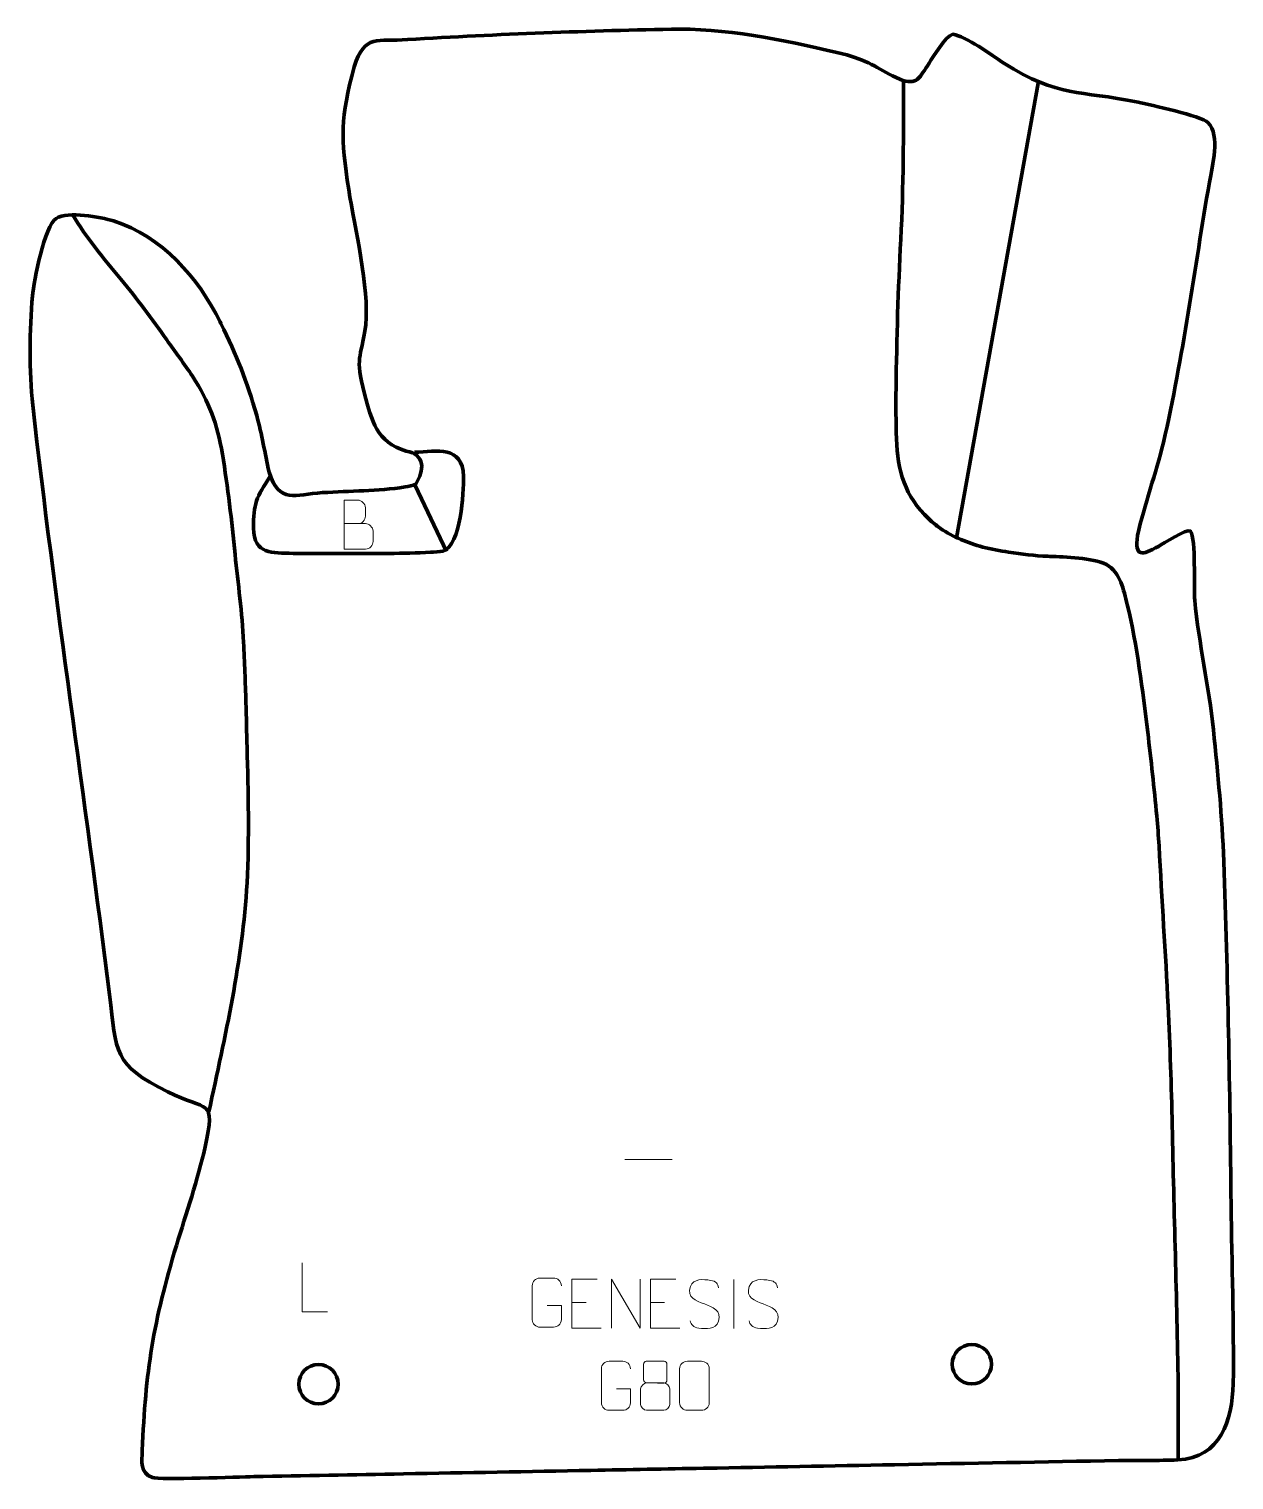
# Model space of a CAD drawing. Header units: millimetres. Extents: x 984 to 1597, y 33 to 772.
import ezdxf

# ---------------------------------------------------------------- set-up
doc = ezdxf.new("R2010")
doc.units = ezdxf.units.MM
doc.header["$MEASUREMENT"] = 0
doc.layers.add('layer 2', color=7, linetype='Continuous')
doc.layers.add('layer 3', color=7, linetype='Continuous')

msp = doc.modelspace()

# ---------------------------------------------------------------- linework, layer by layer
at = {"layer": 'layer 2', "color": 142, "lineweight": 200}
for centre in [(1463.9894, 92.2735), (1131.282, 82.1085)]:
    msp.add_ellipse(centre, major_axis=(0, 10.0224), ratio=1, dxfattribs=at)
at = {"layer": 'layer 2', "color": 142, "lineweight": 158}
for points, knots in [([(1429.21, 745.6305), (1429.1625, 718.3707), (1429.2459, 692.1475), (1427.8009, 664.8631), (1427.8009, 664.8631), (1426.4661, 639.658), (1425.7361, 614.4441), (1425.3971, 589.207), (1425.3971, 589.207), (1425.2919, 580.5934), (1425.3264, 572.014), (1425.6006, 563.4033), (1425.6006, 563.4033), (1426.1368, 547.2246), (1429.8911, 534.1435), (1442.0239, 522.6924), (1442.0239, 522.6924), (1443.9425, 520.8817), (1445.8547, 519.3775), (1447.9817, 517.8261), (1447.9817, 517.8261), (1454.6582, 513.2664), (1461.7782, 510.5039), (1469.5202, 508.3436), (1469.5202, 508.3436), (1473.8852, 507.2454), (1478.2831, 506.4551), (1482.7193, 505.7143), (1482.7193, 505.7143), (1489.3477, 504.6293), (1495.9493, 503.9328), (1502.6572, 503.6073), (1502.6572, 503.6073), (1502.6572, 503.6073), (1503.6373, 503.5671), (1503.6373, 503.5671), (1503.6373, 503.5671), (1511.6062, 503.2721), (1525.4153, 502.9067), (1532.4875, 499.483), (1532.4875, 499.483), (1539.6325, 495.378), (1541.3388, 486.437), (1543.1446, 479.0473), (1543.1446, 479.0473), (1548.1698, 458.5443), (1550.9956, 435.0828), (1553.5672, 414.0171), (1553.5672, 414.0171), (1555.2964, 399.8465), (1556.8392, 385.6215), (1558.1771, 371.4076), (1558.1771, 371.4076), (1558.651, 366.3225), (1559.0414, 361.2631), (1559.3223, 356.1632), (1559.3223, 356.1632), (1560.7261, 328.9437), (1562.652, 301.7796), (1563.9426, 274.5098), (1563.9426, 274.5098), (1564.9029, 254.2242), (1565.6468, 233.9435), (1566.0537, 213.6388), (1566.0537, 213.6388), (1566.9046, 169.7831), (1568.3931, 125.9448), (1569.0621, 82.0842), (1569.0621, 82.0842), (1569.245, 69.2678), (1569.009, 56.4375), (1569.0006, 43.6185)], [0, 0, 0, 0, 0.05263158, 0.05263158, 0.05263158, 0.05263158, 0.10526316, 0.10526316, 0.10526316, 0.10526316, 0.15789474, 0.15789474, 0.15789474, 0.15789474, 0.21052632, 0.21052632, 0.21052632, 0.21052632, 0.26315789, 0.26315789, 0.26315789, 0.26315789, 0.31578947, 0.31578947, 0.31578947, 0.31578947, 0.36842105, 0.36842105, 0.36842105, 0.36842105, 0.42105263, 0.42105263, 0.42105263, 0.42105263, 0.47368421, 0.47368421, 0.47368421, 0.47368421, 0.52631579, 0.52631579, 0.52631579, 0.52631579, 0.57894737, 0.57894737, 0.57894737, 0.57894737, 0.63157895, 0.63157895, 0.63157895, 0.63157895, 0.68421053, 0.68421053, 0.68421053, 0.68421053, 0.73684211, 0.73684211, 0.73684211, 0.73684211, 0.78947368, 0.78947368, 0.78947368, 0.78947368, 0.84210526, 0.84210526, 0.84210526, 0.84210526, 0.89473684, 0.89473684, 0.89473684, 0.89473684, 1, 1, 1, 1]), ([(1075.5097, 220.7559), (1083.7577, 259.6237), (1092.6094, 297.4669), (1094.9414, 337.3144), (1094.9414, 337.3144), (1096.0596, 360.3199), (1095.5054, 383.3357), (1094.9354, 406.3471), (1094.9354, 406.3471), (1094.749, 413.9805), (1094.5375, 421.6132), (1094.3225, 429.2459), (1094.3225, 429.2459), (1094.0369, 439.448), (1093.6677, 449.6385), (1093.1688, 459.8327), (1093.1688, 459.8327), (1092.4149, 474.759), (1090.3044, 489.718), (1088.8218, 504.5969), (1088.8218, 504.5969), (1087.133, 521.7262), (1085.1682, 538.7128), (1082.3405, 555.6981), (1082.3405, 555.6981), (1079.6417, 571.1963), (1075.7379, 582.0304), (1067.1463, 595.2789), (1067.1463, 595.2789), (1062.9144, 601.5717), (1058.3732, 607.6714), (1053.9889, 613.8607), (1053.9889, 613.8607), (1046.535, 624.4734), (1038.8227, 634.7573), (1030.5945, 644.7844), (1030.5945, 644.7844), (1021.4828, 655.5797), (1013.3903, 665.4597), (1006.0322, 677.6106)], [0, 0, 0, 0, 0.09090909, 0.09090909, 0.09090909, 0.09090909, 0.18181818, 0.18181818, 0.18181818, 0.18181818, 0.27272727, 0.27272727, 0.27272727, 0.27272727, 0.36363636, 0.36363636, 0.36363636, 0.36363636, 0.45454545, 0.45454545, 0.45454545, 0.45454545, 0.54545455, 0.54545455, 0.54545455, 0.54545455, 0.63636364, 0.63636364, 0.63636364, 0.63636364, 0.72727273, 0.72727273, 0.72727273, 0.72727273, 0.81818182, 0.81818182, 0.81818182, 0.81818182, 1, 1, 1, 1]), ([(1106.5776, 544.0498), (1099.8132, 534.1023), (1097.9832, 530.1396), (1098.2404, 517.875), (1098.2404, 517.875), (1098.5223, 504.4315), (1107.4979, 505.3464), (1118.4146, 505.112), (1118.4146, 505.112), (1127.4493, 504.9179), (1136.8968, 505.1526), (1146.0177, 505.0925), (1146.0177, 505.0925), (1160.1562, 504.9992), (1174.2709, 504.9437), (1188.3973, 505.6553), (1188.3973, 505.6553), (1190.1178, 505.7447), (1193.048, 505.8628), (1194.6908, 506.3088), (1194.6908, 506.3088), (1203.9261, 509.2261), (1205.2339, 536.0618), (1205.1047, 544.3094), (1205.1047, 544.3094), (1204.6836, 560.2578), (1191.8038, 556.9886), (1180.1566, 556.614)], [0, 0, 0, 0, 0.125, 0.125, 0.125, 0.125, 0.25, 0.25, 0.25, 0.25, 0.375, 0.375, 0.375, 0.375, 0.5, 0.5, 0.5, 0.5, 0.625, 0.625, 0.625, 0.625, 0.75, 0.75, 0.75, 0.75, 1, 1, 1, 1])]:
    msp.add_open_spline(points, degree=3, knots=knots, dxfattribs=at)
for points in [[(1497.8024, 744.4815), (1497.8024, 744.4815), (1456.1342, 512.9377), (1456.1342, 512.9377)], [(1180.5618, 539.7186), (1180.5618, 539.7186), (1196.5155, 506.1259), (1196.5155, 506.1259)]]:
    msp.add_open_spline(points, degree=3, dxfattribs=at)
at = {"layer": 'layer 3', "color": 242, "lineweight": 158}
msp.add_open_spline([(1081.637, 622.1301), (1089.5928, 605.8203), (1094.8268, 592.8542), (1099.8282, 575.3708), (1099.8282, 575.3708), (1102.5116, 565.5319), (1103.9708, 556.2844), (1106.1042, 546.443), (1106.1042, 546.443), (1111.4393, 530.0222), (1119.0884, 535.1216), (1133.3488, 536.0266), (1133.3488, 536.0266), (1147.6183, 536.9323), (1161.1352, 536.7397), (1175.4088, 538.9096), (1175.4088, 538.9096), (1176.9771, 539.1623), (1179.4655, 539.5375), (1180.8053, 540.4225), (1180.8053, 540.4225), (1185.2786, 547.234), (1185.7131, 555.6232), (1175.9075, 557.1859), (1175.9075, 557.1859), (1160.6902, 561.8961), (1158.5064, 572.4406), (1154.6565, 586.3744), (1154.6565, 586.3744), (1149.787, 606.1633), (1152.8123, 603.0374), (1155.3762, 621.4259), (1155.3762, 621.4259), (1157.1669, 640.5328), (1149.8188, 670.4763), (1146.6954, 690.2965), (1146.6954, 690.2965), (1142.5262, 717.0066), (1142.3804, 726.5519), (1149.4988, 752.8918), (1149.4988, 752.8918), (1154.8581, 769.7496), (1161.3614, 765.6482), (1176.6501, 766.6801), (1176.6501, 766.6801), (1222.6956, 769.5727), (1269.2331, 771.1388), (1315.3643, 772.0821), (1315.3643, 772.0821), (1343.1998, 771.9028), (1373.279, 765.4646), (1400.3239, 758.9206), (1400.3239, 758.9206), (1412.1387, 755.6675), (1416.9593, 751.2355), (1427.2741, 746.5267), (1427.2741, 746.5267), (1436.5029, 742.9581), (1437.3083, 747.5048), (1442.2352, 754.705), (1442.2352, 754.705), (1444.3305, 757.8385), (1450.5212, 768.5637), (1454.2532, 769.3918), (1454.2532, 769.3918), (1461.0808, 768.5496), (1473.8527, 758.8145), (1480.2585, 754.7008), (1480.2585, 754.7008), (1508.8035, 736.9071), (1517.9442, 741.1122), (1548.6735, 734.835), (1548.6735, 734.835), (1554.7987, 733.5035), (1580.8739, 727.8121), (1584.2198, 724.5499), (1584.2198, 724.5499), (1590.6691, 717.5037), (1586.4608, 702.6686), (1584.9708, 694.0875), (1584.9708, 694.0875), (1577.3759, 650.006), (1571.5777, 605.1288), (1561.558, 561.5477), (1561.558, 561.5477), (1557.7537, 545.6349), (1551.8325, 529.9664), (1548.4024, 514.1523), (1548.4024, 514.1523), (1546.8181, 502.9915), (1550.6439, 504.026), (1558.9794, 508.6749), (1558.9794, 508.6749), (1561.2208, 509.9249), (1573.5487, 517.8653), (1575.2936, 516.427), (1575.2936, 516.427), (1578.2936, 512.115), (1576.8439, 488.4548), (1577.5026, 481.1755), (1577.5026, 481.1755), (1579.6818, 459.0729), (1584.7039, 437.5328), (1587.0001, 415.2853), (1587.0001, 415.2853), (1589.3528, 392.509), (1591.4538, 371.1077), (1592.2789, 348.1642), (1592.2789, 348.1642), (1594.3904, 289.8308), (1595.404, 232.0354), (1596.0108, 173.6811), (1596.0108, 173.6811), (1596.3553, 143.3318), (1597.4898, 112.6692), (1597.132, 82.3583), (1597.132, 82.3583), (1596.5034, 63.7356), (1590.6738, 44.5695), (1568.8624, 43.5532), (1568.8624, 43.5532), (1559.0581, 43.0964), (1548.6777, 43.4257), (1538.7402, 43.2393), (1538.7402, 43.2393), (1500.6827, 42.5252), (1462.625, 41.8178), (1424.5672, 41.1071), (1424.5672, 41.1071), (1392.4546, 40.5074), (1360.3418, 39.9078), (1328.2291, 39.3082), (1328.2291, 39.3082), (1328.2291, 39.3082), (1327.2753, 39.2904), (1327.2753, 39.2904), (1327.2753, 39.2904), (1308.1984, 38.9342), (1289.1216, 38.5779), (1270.0447, 38.2217), (1270.0447, 38.2217), (1238.25, 37.628), (1206.4552, 37.0344), (1174.6605, 36.4406), (1174.6605, 36.4406), (1149.2247, 35.9657), (1123.7888, 35.4907), (1098.353, 35.0158), (1098.353, 35.0158), (1090.8931, 34.8619), (1050.288, 33.3283), (1046.6839, 34.5531), (1046.6839, 34.5531), (1040.2616, 37.2163), (1041.3262, 42.3817), (1041.5518, 48.3524), (1041.5518, 48.3524), (1043.1359, 88.4776), (1047.2368, 114.2402), (1058.9587, 152.712), (1058.9587, 152.712), (1063.8797, 168.8198), (1069.882, 186.5836), (1073.5542, 202.8802), (1073.5542, 202.8802), (1079.0734, 228.2734), (1074.791, 220.8526), (1054.5663, 230.8756), (1054.5663, 230.8756), (1026.4787, 244.9938), (1028.5263, 250.8079), (1024.8664, 280.4309), (1024.8664, 280.4309), (1012.31, 380.5381), (997.164, 480.4112), (985.7458, 580.6397), (985.7458, 580.6397), (983.8829, 597.5064), (984.1319, 619.2252), (985.5767, 636.178), (985.5767, 636.178), (986.4249, 643.73), (991.72, 671.9535), (997.7433, 675.6809), (997.7433, 675.6809), (1003.6896, 679.3607), (1020.287, 676.3252), (1026.8961, 674.3664), (1026.8961, 674.3664), (1051.5379, 666.7529), (1070.0369, 645.417), (1081.2148, 622.9775), (1081.2148, 622.9775), (1081.2148, 622.9775), (1081.637, 622.1301), (1081.637, 622.1301)], degree=3, knots=[0, 0, 0, 0, 0.02, 0.02, 0.02, 0.02, 0.04, 0.04, 0.04, 0.04, 0.06, 0.06, 0.06, 0.06, 0.08, 0.08, 0.08, 0.08, 0.1, 0.1, 0.1, 0.1, 0.12, 0.12, 0.12, 0.12, 0.14, 0.14, 0.14, 0.14, 0.16, 0.16, 0.16, 0.16, 0.18, 0.18, 0.18, 0.18, 0.2, 0.2, 0.2, 0.2, 0.22, 0.22, 0.22, 0.22, 0.24, 0.24, 0.24, 0.24, 0.26, 0.26, 0.26, 0.26, 0.28, 0.28, 0.28, 0.28, 0.3, 0.3, 0.3, 0.3, 0.32, 0.32, 0.32, 0.32, 0.34, 0.34, 0.34, 0.34, 0.36, 0.36, 0.36, 0.36, 0.38, 0.38, 0.38, 0.38, 0.4, 0.4, 0.4, 0.4, 0.42, 0.42, 0.42, 0.42, 0.44, 0.44, 0.44, 0.44, 0.46, 0.46, 0.46, 0.46, 0.48, 0.48, 0.48, 0.48, 0.5, 0.5, 0.5, 0.5, 0.52, 0.52, 0.52, 0.52, 0.54, 0.54, 0.54, 0.54, 0.56, 0.56, 0.56, 0.56, 0.58, 0.58, 0.58, 0.58, 0.6, 0.6, 0.6, 0.6, 0.62, 0.62, 0.62, 0.62, 0.64, 0.64, 0.64, 0.64, 0.66, 0.66, 0.66, 0.66, 0.68, 0.68, 0.68, 0.68, 0.7, 0.7, 0.7, 0.7, 0.72, 0.72, 0.72, 0.72, 0.74, 0.74, 0.74, 0.74, 0.76, 0.76, 0.76, 0.76, 0.78, 0.78, 0.78, 0.78, 0.8, 0.8, 0.8, 0.8, 0.82, 0.82, 0.82, 0.82, 0.84, 0.84, 0.84, 0.84, 0.86, 0.86, 0.86, 0.86, 0.88, 0.88, 0.88, 0.88, 0.9, 0.9, 0.9, 0.9, 0.92, 0.92, 0.92, 0.92, 0.94, 0.94, 0.94, 0.94, 0.96, 0.96, 0.96, 0.96, 1, 1, 1, 1], dxfattribs=at)
at = {"layer": 'layer 3', "color": 250, "lineweight": 9}
for points, knots in [([(1144.3037, 520.2368), (1147.9423, 520.2372), (1151.5294, 520.2372), (1155.1688, 520.2368), (1155.1688, 520.2368), (1157.1442, 520.2195), (1159.0678, 518.4834), (1159.0678, 516.4338), (1159.0678, 516.4338), (1159.0674, 515.3052), (1159.0674, 512.2558), (1159.0678, 511.1269), (1159.0678, 511.1269), (1159.0854, 509.269), (1157.5433, 507.2551), (1155.2218, 507.272), (1155.2218, 507.272), (1151.582, 507.2724), (1147.9426, 507.2724), (1144.3037, 507.272), (1144.3037, 507.272), (1144.3037, 515.5903), (1144.3037, 523.9081), (1144.3037, 532.2256), (1144.3037, 532.2256), (1146.6774, 532.2256), (1149.0515, 532.2256), (1151.4257, 532.2256), (1151.4257, 532.2256), (1153.1065, 532.2432), (1155.2033, 530.3327), (1155.221, 528.3703), (1155.221, 528.3703), (1155.2206, 526.3042), (1155.2206, 526.1582), (1155.221, 524.0917), (1155.221, 524.0917), (1155.2383, 522.0256), (1153.3838, 520.2195), (1151.3738, 520.2368)], [0, 0, 0, 0, 0.09090909, 0.09090909, 0.09090909, 0.09090909, 0.18181818, 0.18181818, 0.18181818, 0.18181818, 0.27272727, 0.27272727, 0.27272727, 0.27272727, 0.36363636, 0.36363636, 0.36363636, 0.36363636, 0.45454545, 0.45454545, 0.45454545, 0.45454545, 0.54545455, 0.54545455, 0.54545455, 0.54545455, 0.63636364, 0.63636364, 0.63636364, 0.63636364, 0.72727273, 0.72727273, 0.72727273, 0.72727273, 0.81818182, 0.81818182, 0.81818182, 0.81818182, 1, 1, 1, 1]), ([(1135.9024, 118.9664), (1135.9024, 118.9664), (1122.9533, 118.9664), (1122.9533, 118.9664), (1122.9533, 118.9664), (1122.9533, 118.9664), (1122.9533, 143.92), (1122.9533, 143.92)], [0, 0, 0, 0, 0.33333333, 0.33333333, 0.33333333, 0.33333333, 1, 1, 1, 1]), ([(1247.7877, 122.1368), (1247.7877, 122.1368), (1254.9558, 122.1368), (1254.9558, 122.1368), (1254.9558, 122.1368), (1254.9558, 122.1368), (1254.9558, 114.9687), (1254.9558, 114.9687), (1254.9558, 114.9687), (1254.8161, 112.6453), (1253.1389, 111.1657), (1250.9911, 111.1549), (1250.9911, 111.1549), (1248.6593, 111.1553), (1246.3273, 111.1553), (1243.9958, 111.1549), (1243.9958, 111.1549), (1242.0709, 111.0495), (1240.0987, 112.934), (1240.1099, 114.9513), (1240.1099, 114.9513), (1240.1103, 120.7214), (1240.1103, 126.4911), (1240.1099, 132.2604), (1240.1099, 132.2604), (1240.1141, 134.3985), (1241.8609, 136.1177), (1244.0132, 136.1043), (1244.0132, 136.1043), (1246.3389, 136.1043), (1248.665, 136.1043), (1250.9911, 136.1043), (1250.9911, 136.1043), (1252.9378, 136.1397), (1254.9292, 134.6482), (1254.9558, 132.2105)], [0, 0, 0, 0, 0.1, 0.1, 0.1, 0.1, 0.2, 0.2, 0.2, 0.2, 0.3, 0.3, 0.3, 0.3, 0.4, 0.4, 0.4, 0.4, 0.5, 0.5, 0.5, 0.5, 0.6, 0.6, 0.6, 0.6, 0.7, 0.7, 0.7, 0.7, 0.8, 0.8, 0.8, 0.8, 1, 1, 1, 1]), ([(1273.2386, 135.5075), (1273.2386, 135.5075), (1260.3647, 135.5075), (1260.3647, 135.5075), (1260.3647, 135.5075), (1260.3647, 135.5075), (1260.3647, 110.5539), (1260.3647, 110.5539), (1260.3647, 110.5539), (1260.3647, 110.5539), (1275.2305, 110.5539), (1275.2305, 110.5539)], [0, 0, 0, 0, 0.25, 0.25, 0.25, 0.25, 0.5, 0.5, 0.5, 0.5, 1, 1, 1, 1]), ([(1280.4702, 110.554), (1280.4702, 110.554), (1280.4702, 135.5075), (1280.4702, 135.5075), (1280.4702, 135.5075), (1280.4702, 135.5075), (1295.125, 110.554), (1295.125, 110.554), (1295.125, 110.554), (1295.125, 110.554), (1295.125, 135.5075), (1295.125, 135.5075)], [0, 0, 0, 0, 0.25, 0.25, 0.25, 0.25, 0.5, 0.5, 0.5, 0.5, 1, 1, 1, 1]), ([(1313.2386, 135.5075), (1313.2386, 135.5075), (1300.3647, 135.5075), (1300.3647, 135.5075), (1300.3647, 135.5075), (1300.3647, 135.5075), (1300.3647, 110.5539), (1300.3647, 110.5539), (1300.3647, 110.5539), (1300.3647, 110.5539), (1315.2305, 110.5539), (1315.2305, 110.5539)], [0, 0, 0, 0, 0.25, 0.25, 0.25, 0.25, 0.5, 0.5, 0.5, 0.5, 1, 1, 1, 1]), ([(1327.7976, 123.0307), (1323.5493, 124.5011), (1318.6412, 126.2969), (1320.6463, 131.8172), (1320.6463, 131.8172), (1322.1498, 135.9571), (1327.3634, 135.5686), (1330.967, 134.9675), (1330.967, 134.9675), (1333.8276, 134.4903), (1334.6923, 133.2771), (1335.0029, 131.193)], [0, 0, 0, 0, 0.25, 0.25, 0.25, 0.25, 0.5, 0.5, 0.5, 0.5, 1, 1, 1, 1]), ([(1357.7976, 123.0307), (1353.5493, 124.5011), (1348.6412, 126.2969), (1350.6463, 131.8172), (1350.6463, 131.8172), (1352.1498, 135.9571), (1357.3634, 135.5686), (1360.967, 134.9675), (1360.967, 134.9675), (1363.8276, 134.4903), (1364.6923, 133.2771), (1365.0029, 131.193)], [0, 0, 0, 0, 0.25, 0.25, 0.25, 0.25, 0.5, 0.5, 0.5, 0.5, 1, 1, 1, 1]), ([(1327.7976, 123.0306), (1331.8162, 121.3839), (1336.8457, 119.4956), (1335.0117, 114.1353), (1335.0117, 114.1353), (1333.5519, 109.8689), (1328.6411, 110.1256), (1324.915, 110.6803), (1324.915, 110.6803), (1322.165, 111.0901), (1320.9441, 112.3036), (1320.5661, 114.4158)], [0, 0, 0, 0, 0.25, 0.25, 0.25, 0.25, 0.5, 0.5, 0.5, 0.5, 1, 1, 1, 1]), ([(1357.7976, 123.0306), (1361.8162, 121.3839), (1366.8457, 119.4956), (1365.0117, 114.1353), (1365.0117, 114.1353), (1363.5519, 109.8689), (1358.6411, 110.1256), (1354.915, 110.6803), (1354.915, 110.6803), (1352.165, 111.0901), (1350.9441, 112.3036), (1350.5661, 114.4158)], [0, 0, 0, 0, 0.25, 0.25, 0.25, 0.25, 0.5, 0.5, 0.5, 0.5, 1, 1, 1, 1]), ([(1283.015, 79.7808), (1283.015, 79.7808), (1290.1831, 79.7808), (1290.1831, 79.7808), (1290.1831, 79.7808), (1290.1831, 79.7808), (1290.1831, 72.6127), (1290.1831, 72.6127), (1290.1831, 72.6127), (1290.0434, 70.2893), (1288.3662, 68.8097), (1286.2184, 68.7989), (1286.2184, 68.7989), (1283.8866, 68.7993), (1281.5546, 68.7993), (1279.2231, 68.7989), (1279.2231, 68.7989), (1277.2982, 68.6935), (1275.326, 70.578), (1275.3372, 72.5953), (1275.3372, 72.5953), (1275.3376, 78.3654), (1275.3376, 84.1351), (1275.3372, 89.9044), (1275.3372, 89.9044), (1275.3414, 92.0425), (1277.0882, 93.7617), (1279.2405, 93.7483), (1279.2405, 93.7483), (1281.5662, 93.7483), (1283.8923, 93.7483), (1286.2184, 93.7483), (1286.2184, 93.7483), (1288.1651, 93.7837), (1290.1565, 92.2922), (1290.1831, 89.8545)], [0, 0, 0, 0, 0.1, 0.1, 0.1, 0.1, 0.2, 0.2, 0.2, 0.2, 0.3, 0.3, 0.3, 0.3, 0.4, 0.4, 0.4, 0.4, 0.5, 0.5, 0.5, 0.5, 0.6, 0.6, 0.6, 0.6, 0.7, 0.7, 0.7, 0.7, 0.8, 0.8, 0.8, 0.8, 1, 1, 1, 1]), ([(1296.7768, 92.3057), (1296.7768, 90.0927), (1296.7768, 86.4104), (1296.7768, 84.1971), (1296.7768, 84.1971), (1296.7918, 83.6897), (1297.5992, 82.7583), (1298.2993, 82.7595), (1298.2993, 82.7595), (1301.2692, 82.7597), (1304.2394, 82.6748), (1307.2098, 82.6745), (1307.2098, 82.6745), (1308.0069, 82.6787), (1308.7276, 83.469), (1308.725, 84.1897), (1308.725, 84.1897), (1308.7247, 86.4057), (1308.7247, 90.0904), (1308.725, 92.3057), (1308.725, 92.3057), (1308.7065, 93.0165), (1308.0951, 93.7769), (1307.2612, 93.7695), (1307.2612, 93.7695), (1304.2441, 93.7692), (1301.2272, 93.7692), (1298.2106, 93.7695), (1298.2106, 93.7695), (1297.5842, 93.7771), (1296.7601, 93.0661), (1296.7768, 92.3057)], [0, 0, 0, 0, 0.11111111, 0.11111111, 0.11111111, 0.11111111, 0.22222222, 0.22222222, 0.22222222, 0.22222222, 0.33333333, 0.33333333, 0.33333333, 0.33333333, 0.44444444, 0.44444444, 0.44444444, 0.44444444, 0.55555556, 0.55555556, 0.55555556, 0.55555556, 0.66666667, 0.66666667, 0.66666667, 0.66666667, 0.77777778, 0.77777778, 0.77777778, 0.77777778, 1, 1, 1, 1]), ([(1319.1495, 93.7941), (1321.5156, 93.7941), (1323.8821, 93.7941), (1326.2486, 93.7941), (1326.2486, 93.7941), (1328.2291, 93.8297), (1330.2551, 92.3354), (1330.2822, 89.8933), (1330.2822, 89.8933), (1330.2818, 84.1359), (1330.2818, 78.3781), (1330.2822, 72.6199), (1330.2822, 72.6199), (1330.1401, 70.2923), (1328.4337, 68.81), (1326.2486, 68.7992), (1326.2486, 68.7992), (1323.8762, 68.7996), (1321.5038, 68.7996), (1319.1318, 68.7992), (1319.1318, 68.7992), (1317.1733, 68.6936), (1315.1669, 70.5815), (1315.1783, 72.6025), (1315.1783, 72.6025), (1315.1787, 78.3831), (1315.1787, 84.1634), (1315.1783, 89.9432), (1315.1783, 89.9432), (1315.1826, 92.0852), (1316.9597, 93.8077), (1319.1495, 93.7941)], [0, 0, 0, 0, 0.11111111, 0.11111111, 0.11111111, 0.11111111, 0.22222222, 0.22222222, 0.22222222, 0.22222222, 0.33333333, 0.33333333, 0.33333333, 0.33333333, 0.44444444, 0.44444444, 0.44444444, 0.44444444, 0.55555556, 0.55555556, 0.55555556, 0.55555556, 0.66666667, 0.66666667, 0.66666667, 0.66666667, 0.77777778, 0.77777778, 0.77777778, 0.77777778, 1, 1, 1, 1]), ([(1295.318, 79.7875), (1295.318, 76.6167), (1295.318, 74.9146), (1295.318, 71.7432), (1295.318, 71.7432), (1295.3095, 70.5213), (1297.0074, 68.8286), (1298.26, 68.8201), (1298.26, 68.8201), (1301.2431, 68.8204), (1304.2264, 68.8204), (1307.2098, 68.8201), (1307.2098, 68.8201), (1308.5331, 68.8318), (1310.1535, 70.4534), (1310.1424, 71.7526), (1310.1424, 71.7526), (1310.1421, 74.9208), (1310.1421, 76.6196), (1310.1424, 79.7875), (1310.1424, 79.7875), (1310.0727, 81.1679), (1308.4949, 82.7465), (1307.1895, 82.7404), (1307.1895, 82.7404), (1304.2129, 82.7401), (1301.2363, 82.7401), (1298.26, 82.7404), (1298.26, 82.7404), (1297.1805, 82.7468), (1295.3342, 81.1679), (1295.318, 79.7875)], [0, 0, 0, 0, 0.11111111, 0.11111111, 0.11111111, 0.11111111, 0.22222222, 0.22222222, 0.22222222, 0.22222222, 0.33333333, 0.33333333, 0.33333333, 0.33333333, 0.44444444, 0.44444444, 0.44444444, 0.44444444, 0.55555556, 0.55555556, 0.55555556, 0.55555556, 0.66666667, 0.66666667, 0.66666667, 0.66666667, 0.77777778, 0.77777778, 0.77777778, 0.77777778, 1, 1, 1, 1])]:
    msp.add_open_spline(points, degree=3, knots=knots, dxfattribs=at)
for points in [[(1287.3337, 196.4276), (1287.3337, 196.4276), (1311.3117, 196.4276), (1311.3117, 196.4276)], [(1342.7922, 135.3439), (1342.7922, 135.3439), (1342.7922, 110.3698), (1342.7922, 110.3698)], [(1260.3647, 123.6278), (1260.3647, 123.6278), (1267.5328, 123.6278), (1267.5328, 123.6278)], [(1300.3647, 123.6278), (1300.3647, 123.6278), (1307.5328, 123.6278), (1307.5328, 123.6278)]]:
    msp.add_open_spline(points, degree=3, dxfattribs=at)

doc.saveas('drawing.dxf')
